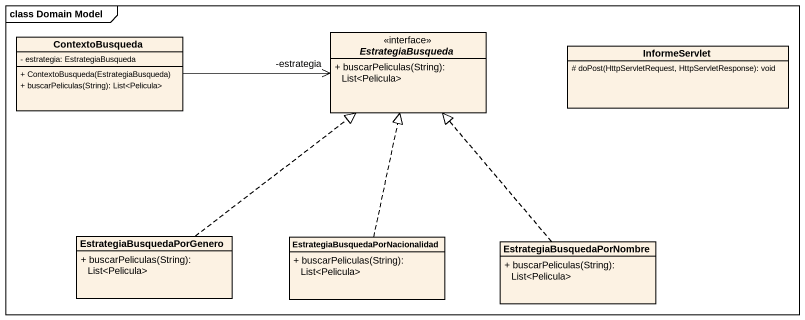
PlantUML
@startuml
mainframe class Domain Model
hide circle
hide empty members
skinparam classAttributeIconSize 0
class ContextoBusqueda {
  - estrategia: EstrategiaBusqueda
  + ContextoBusqueda(EstrategiaBusqueda)
  + buscarPeliculas(String): List<Pelicula>
}
interface EstrategiaBusqueda <<interface>> {
  + buscarPeliculas(String): List<Pelicula>
}
class InformeServlet {
  # doPost(HttpServletRequest, HttpServletResponse): void
}
class EstrategiaBusquedaPorGenero {
  + buscarPeliculas(String): List<Pelicula>
}
class "EstrategiaBusquedaPorNacionalidad" as EstrategiaBusquedaPorNaciona {
  + buscarPeliculas(String): List<Pelicula>
}
class EstrategiaBusquedaPorNombre {
  + buscarPeliculas(String): List<Pelicula>
}
ContextoBusqueda -right-> "-estrategia" EstrategiaBusqueda
EstrategiaBusquedaPorGenero .up.|> EstrategiaBusqueda
EstrategiaBusquedaPorNaciona .up.|> EstrategiaBusqueda
EstrategiaBusquedaPorNombre .up.|> EstrategiaBusqueda
@enduml
